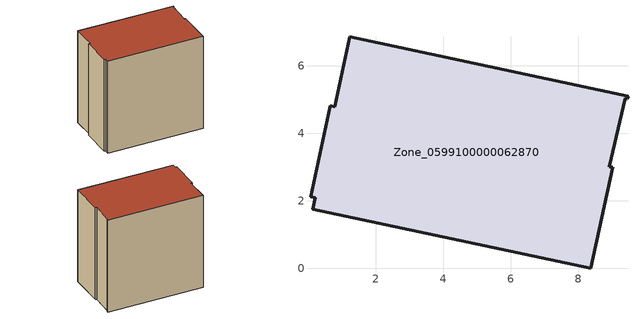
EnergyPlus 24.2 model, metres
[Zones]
Zone_0599100000062870
 floor ground (C_G): 9.39,5.04 8.92,3.02 9.02,3 8.37,0 0.14,1.75 0.21,2.09 0.07,2.12 0.65,4.81 0.79,4.78 1.23,6.86 9.47,5.1 9.45,5.03 z0
 wall outside (C_F): 0.14,1.75 8.37,0 9.02,3 8.92,3.02 9.39,5.04 9.45,5.03 9.47,5.1 1.23,6.86 0.79,4.78 0.65,4.81 0.07,2.12 0.21,2.09 0.14,1.75 z0:8.44
 roof outside (C_R): 8.92,3.02 9.39,5.04 9.45,5.03 9.47,5.1 1.23,6.86 0.79,4.78 0.65,4.81 0.07,2.12 0.21,2.09 0.14,1.75 8.37,0 9.02,3 z8.44
[BUILDING]
Pand.0599100000062870: North Axis=0; Terrain=City; Loads Convergence Tolerance Value=0.04; Temperature Convergence Tolerance Value=0.4; Solar Distribution=FullExterior; Maximum Number of Warmup Days=25; Minimum Number of Warmup Days=1
[Site:Location]
Rotterdam.The.Hague.AP_ZH_NLD Design_Conditions: Latitude=51.96; Longitude=4.45; Time Zone=1; Elevation=-4.5
[SITE:GROUNDTEMPERATURE:BUILDINGSURFACE]
18, 18, 18, 18, 18, 18, 18, 18, 18, 18, 18, 18
[MATERIAL] Thermal Absorptance=0.9; Solar Absorptance=0.7; Visible Absorptance=0.7
Name | Roughness | Thickness | Conductivity | Density | Specific Heat
G.TI.1975-1991 | MediumSmooth | 0.15 | 0.288461 | 540 | 1210
F.TI.1975-1991 | Rough | 0.3 | 0.230769 | 1920 | 840
R.TI.1975-1991 | MediumRough | 0.2 | 0.153846 | 1500 | 1000
[CONSTRUCTION]
C_G: G.TI.1975-1991
C_F: F.TI.1975-1991
C_R: R.TI.1975-1991
[ZONE]
Zone_0599100000062870: Type=1; Multiplier=1; Ceiling Height=Autocalculate; Volume=Autocalculate; Floor Area=autocalculate; Part of Total Floor Area=Yes
[ZONEINFILTRATION:DESIGNFLOWRATE]
Infil_Zone_0599100000062870: Zone or ZoneList or Space or SpaceList=Zone_0599100000062870; Schedule=AlwaysOn; Design Flow Rate Calculation Method=Flow/Area; Flow Rate per Floor Area=0.003; Constant Term Coefficient=1; Temperature Term Coefficient=0; Velocity Term Coefficient=0; Velocity Squared Term Coefficient=0
[HVACTEMPLATE:ZONE:IDEALLOADSAIRSYSTEM]
Zone_0599100000062870: Maximum Heating Supply Air Temperature=50; Minimum Cooling Supply Air Temperature=13; Maximum Heating Supply Air Humidity Ratio=0.0156; Minimum Cooling Supply Air Humidity Ratio=0.0077; Heating Limit=NoLimit; Cooling Limit=NoLimit; Dehumidification Control Type=ConstantSensibleHeatRatio; Cooling Sensible Heat Ratio=0.7; Dehumidification Setpoint=60; Humidification Control Type=None; Humidification Setpoint=30; Outdoor Air Method=None; Outdoor Air Flow Rate per Person=0.00944; Outdoor Air Flow Rate per Zone Floor Area=0; Outdoor Air Flow Rate per Zone=0; Demand Controlled Ventilation Type=None; Outdoor Air Economizer Type=NoEconomizer; Heat Recovery Type=None; Sensible Heat Recovery Effectiveness=0.7; Latent Heat Recovery Effectiveness=0.65
[ZONECONTROL:THERMOSTAT]
ThermostatControl_Zone_0599100000062870: Zone or ZoneList=Zone_0599100000062870; Control Type Schedule=DualSetpointControlType; Control 1=Thermostat_Zone_0599100000062870; Temperature Difference Between Cutout And Setpoint=0
[THERMOSTATSETPOINT:DUALSETPOINT]
Thermostat_Zone_0599100000062870: Heating Setpoint Temperature Schedule=HeatingSetpoint_Zone_0599100000062870; Cooling Setpoint Temperature Schedule=CoolingSetpoint_Zone_0599100000062870
[SCHEDULE:COMPACT]
HeatingSetpoint_Zone_0599100000062870: Through: 12/31, For: AllDays, Until: 24:00, 21
CoolingSetpoint_Zone_0599100000062870: Through: 12/31, For: AllDays, Until: 24:00, 24
DualSetpointControlType: Through: 12/31, For: AllDays, Until: 24:00, 4
AlwaysOn: Through: 12/31, For: AllDays, Until: 24:00, 1
